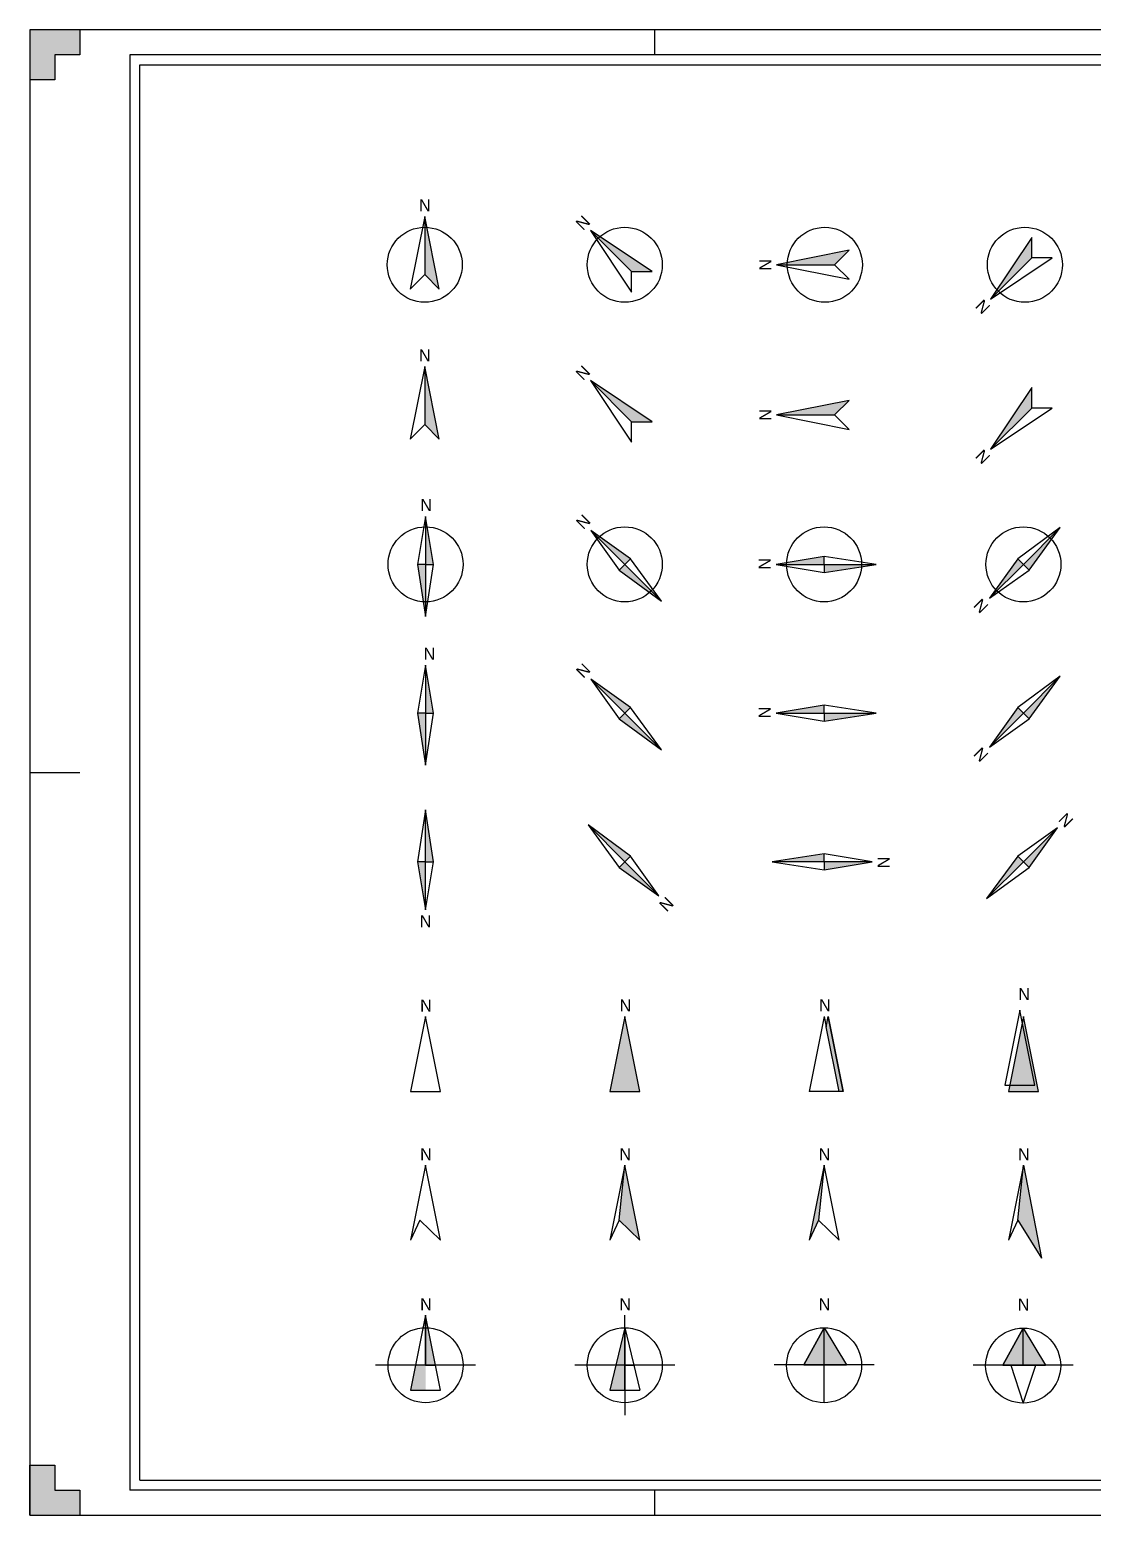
# Model space of a CAD drawing. Header units: millimetres. Extents: x 0 to 420, y 0 to 297.
# Drawn here: x 0 to 212.9, y 0 to 297 of the extents above; entities that cross this region are included whole.
import ezdxf

# ---------------------------------------------------------------- set-up
doc = ezdxf.new("R2010")
doc.units = ezdxf.units.MM
for name, color, linetype, true_color in [('Blattrahmen', 2, 'Continuous', 0xffff00), ('Faltmarken', 3, 'Continuous', 0x00ff00), ('Planecken', 2, 'Continuous', 0xffff00), ('Plankopf Legende', 6, 'Continuous', 0xff00ff), ('Zeichnungsrahmen rot', 1, 'Continuous', 0xff0000), ('Zeichnungsrahmen_blau', 5, 'Continuous', 0x0000ff)]:
    doc.layers.add(name, color=color, linetype=linetype, true_color=true_color)
doc.styles.add('textstyle44', font='')
doc.styles.add('textstyle47', font='')
doc.styles.add('textstyle48', font='')
doc.styles.add('textstyle50', font='')
doc.styles.add('textstyle51', font='')
doc.styles.add('textstyle52', font='')
doc.styles.add('textstyle53', font='')
doc.styles.add('textstyle57', font='')
doc.styles.add('textstyle58', font='')
doc.styles.add('textstyle59', font='')
doc.styles.add('textstyle60', font='')
doc.styles.add('textstyle61', font='')
doc.styles.add('textstyle62', font='')
doc.styles.add('textstyle63', font='')
doc.styles.add('textstyle64', font='')
doc.styles.add('textstyle65', font='')
doc.styles.add('textstyle66', font='')
doc.styles.add('textstyle67', font='')
doc.styles.add('textstyle68', font='')
doc.styles.add('textstyle69', font='')
doc.styles.add('textstyle70', font='')
doc.styles.add('textstyle71', font='')
doc.styles.add('textstyle72', font='')
doc.styles.add('textstyle73', font='')
doc.styles.add('textstyle74', font='')
doc.styles.add('textstyle77', font='')
doc.styles.add('textstyle78', font='')
doc.styles.add('textstyle80', font='')
doc.styles.add('textstyle81', font='')
doc.styles.add('textstyle82', font='')
doc.styles.add('textstyle85', font='')
doc.styles.add('textstyle86', font='')
doc.styles.get('textstyle44').set_extended_font_data('FreeMono')
doc.styles.get('textstyle47').set_extended_font_data('FreeMono')
doc.styles.get('textstyle48').set_extended_font_data('FreeMono')
doc.styles.get('textstyle50').set_extended_font_data('FreeMono')
doc.styles.get('textstyle51').set_extended_font_data('FreeMono')
doc.styles.get('textstyle52').set_extended_font_data('FreeMono')
doc.styles.get('textstyle53').set_extended_font_data('FreeMono')
doc.styles.get('textstyle57').set_extended_font_data('FreeMono')
doc.styles.get('textstyle58').set_extended_font_data('FreeMono')
doc.styles.get('textstyle59').set_extended_font_data('FreeMono')
doc.styles.get('textstyle60').set_extended_font_data('FreeMono')
doc.styles.get('textstyle61').set_extended_font_data('FreeMono')
doc.styles.get('textstyle62').set_extended_font_data('FreeMono')
doc.styles.get('textstyle63').set_extended_font_data('FreeMono')
doc.styles.get('textstyle64').set_extended_font_data('FreeMono')
doc.styles.get('textstyle65').set_extended_font_data('FreeMono')
doc.styles.get('textstyle66').set_extended_font_data('FreeMono')
doc.styles.get('textstyle67').set_extended_font_data('FreeMono')
doc.styles.get('textstyle68').set_extended_font_data('FreeMono')
doc.styles.get('textstyle69').set_extended_font_data('FreeMono')
doc.styles.get('textstyle70').set_extended_font_data('FreeMono')
doc.styles.get('textstyle71').set_extended_font_data('FreeMono')
doc.styles.get('textstyle72').set_extended_font_data('FreeMono')
doc.styles.get('textstyle73').set_extended_font_data('FreeMono')
doc.styles.get('textstyle74').set_extended_font_data('FreeMono')
doc.styles.get('textstyle77').set_extended_font_data('FreeMono')
doc.styles.get('textstyle78').set_extended_font_data('FreeMono')
doc.styles.get('textstyle80').set_extended_font_data('FreeMono')
doc.styles.get('textstyle81').set_extended_font_data('FreeMono')
doc.styles.get('textstyle82').set_extended_font_data('FreeMono')
doc.styles.get('textstyle85').set_extended_font_data('FreeMono')
doc.styles.get('textstyle86').set_extended_font_data('FreeMono')

msp = doc.modelspace()

# ---------------------------------------------------------------- hatches: boundary and pattern name
at = {"layer": 'Planecken'}
for points in [[(10, 297), (10, 292), (5, 292), (5, 287), (0, 287), (0, 297)], [(0, 0), (0, 10), (5, 10), (5, 5), (10, 5), (10, 0)]]:
    msp.add_hatch(color=256, dxfattribs=at).paths.add_polyline_path(points)
at = {"layer": 'Plankopf Legende'}
for points in [[(79, 259.68), (79, 248.06), (81.9, 245.16)], [(112.16, 256.84), (120.37, 248.63), (124.48, 248.63)], [(192.16, 243.16), (200.37, 251.37), (200.37, 255.48)], [(149.32, 250), (160.94, 250), (163.84, 252.9)], [(79, 229.68), (79, 218.06), (81.9, 215.16)], [(112.16, 226.84), (120.37, 218.63), (124.48, 218.63)], [(149.32, 220), (160.94, 220), (163.84, 222.9)], [(192.16, 213.16), (200.37, 221.37), (200.37, 225.48)], [(80.75, 190.11), (79.15, 199.71), (79.15, 190.11)], [(120.13, 191.24), (112.21, 196.9), (119, 190.11)], [(198.71, 190.11), (199.84, 188.98), (206.06, 197.46)], [(79.15, 190.11), (77.55, 190.11), (79.15, 179.71)], [(119, 190.11), (117.87, 188.98), (126.35, 182.76)], [(158.85, 191.71), (149.25, 190.11), (158.85, 190.11)], [(158.85, 190.11), (158.85, 188.51), (169.25, 190.11)], [(197.58, 191.24), (191.92, 183.32), (198.71, 190.11)], [(80.75, 160.38), (79.15, 169.98), (79.15, 160.38)], [(120.13, 161.51), (112.21, 167.17), (119, 160.38)], [(198.71, 160.38), (199.84, 159.25), (206.06, 167.73)], [(79.15, 160.38), (77.55, 160.38), (79.15, 149.98)], [(119, 160.38), (117.87, 159.25), (126.35, 153.03)], [(158.85, 161.98), (149.25, 160.38), (158.85, 160.38)], [(158.85, 160.38), (158.85, 158.78), (169.25, 160.38)], [(197.58, 161.51), (191.92, 153.59), (198.71, 160.38)], [(79.15, 130.65), (80.75, 130.65), (79.15, 141.05)], [(119, 130.65), (120.13, 131.78), (111.65, 138.01)], [(199.84, 129.52), (205.5, 137.44), (198.71, 130.65)], [(158.85, 130.65), (158.85, 132.25), (148.45, 130.65)], [(198.71, 130.65), (197.58, 131.78), (191.35, 123.3)], [(77.55, 130.65), (79.15, 121.05), (79.15, 130.65)], [(117.87, 129.52), (125.79, 123.86), (119, 130.65)], [(158.85, 129.05), (168.45, 130.65), (158.85, 130.65)], [(119, 99.73), (116, 84.73), (122, 84.73)], [(162.69, 84.71), (161.85, 84.73), (159.27, 97.64), (159.69, 99.71)], [(198.71, 99.73), (195.71, 84.73), (201.71, 84.73)], [(117.85, 59), (119, 70), (122, 55)], [(157.71, 59), (155.85, 55), (158.85, 70)], [(198.71, 70), (202.34, 51.38), (197.56, 59)], [(79.15, 40), (79.15, 30), (81.15, 30)], [(116, 25), (119, 25), (119, 37.5)], [(154.8, 30.1), (158.85, 37.5), (163.31, 30.1)], [(194.6, 30.03), (198.66, 37.43), (203.12, 30.03)], [(76.15, 25), (79.15, 25), (79.15, 30), (77.15, 30)]]:
    msp.add_hatch(color=256, dxfattribs=at).paths.add_polyline_path(points)

# ---------------------------------------------------------------- linework, layer by layer
at = {"layer": 'Blattrahmen'}
for p, q in [((420, 297), (0, 297)), ((0, 297), (0, 0)), ((0, 0), (420, 0))]:
    msp.add_line(p, q, dxfattribs=at)
at = {"layer": 'Faltmarken'}
for p, q in [((125, 292), (125, 297)), ((0, 148.5), (10, 148.5)), ((125, 0), (125, 5))]:
    msp.add_line(p, q, dxfattribs=at)
at = {"layer": 'Planecken'}
for p, q in [((10, 297), (10, 292)), ((10, 292), (5, 292)), ((5, 292), (5, 287)), ((5, 287), (0, 287)), ((0, 0), (0, 10)), ((0, 10), (5, 10)), ((5, 10), (5, 5)), ((5, 5), (10, 5)), ((10, 5), (10, 0)), ((0, 0), (10, 0))]:
    msp.add_line(p, q, dxfattribs=at)
at = {"layer": 'Plankopf Legende'}
for p, q in [((79, 259.68), (76.1, 245.16)), ((81.9, 245.16), (79, 259.68)), ((79, 259.68), (79, 248.06)), ((112.16, 256.84), (120.37, 244.52)), ((124.48, 248.63), (112.16, 256.84)), ((112.16, 256.84), (120.37, 248.63)), ((200.37, 255.48), (192.16, 243.16)), ((200.37, 251.37), (200.37, 255.48)), ((163.84, 252.9), (149.32, 250)), ((160.94, 250), (163.84, 252.9)), ((149.32, 250), (163.84, 247.1)), ((149.32, 250), (160.94, 250)), ((163.84, 247.1), (160.94, 250)), ((192.16, 243.16), (204.48, 251.37)), ((192.16, 243.16), (200.37, 251.37)), ((204.48, 251.37), (200.37, 251.37)), ((76.1, 245.16), (79, 248.06)), ((79, 248.06), (81.9, 245.16)), ((120.37, 244.52), (120.37, 248.63)), ((120.37, 248.63), (124.48, 248.63)), ((79, 229.68), (76.1, 215.16)), ((81.9, 215.16), (79, 229.68)), ((79, 229.68), (79, 218.06)), ((112.16, 226.84), (120.37, 214.52)), ((124.48, 218.63), (112.16, 226.84)), ((112.16, 226.84), (120.37, 218.63)), ((163.84, 222.9), (149.32, 220)), ((160.94, 220), (163.84, 222.9)), ((200.37, 225.48), (192.16, 213.16)), ((200.37, 221.37), (200.37, 225.48)), ((149.32, 220), (163.84, 217.1)), ((149.32, 220), (160.94, 220)), ((163.84, 217.1), (160.94, 220)), ((192.16, 213.16), (204.48, 221.37)), ((192.16, 213.16), (200.37, 221.37)), ((204.48, 221.37), (200.37, 221.37)), ((76.1, 215.16), (79, 218.06)), ((79, 218.06), (81.9, 215.16)), ((120.37, 214.52), (120.37, 218.63)), ((120.37, 218.63), (124.48, 218.63)), ((79.15, 199.71), (77.55, 190.11)), ((80.75, 190.11), (79.15, 199.71)), ((79.15, 199.71), (79.15, 190.11)), ((112.21, 196.9), (117.87, 188.98)), ((120.13, 191.24), (112.21, 196.9)), ((112.21, 196.9), (119, 190.11)), ((206.06, 197.46), (197.58, 191.24)), ((198.71, 190.11), (206.06, 197.46)), ((199.84, 188.98), (206.06, 197.46)), ((77.55, 190.11), (79.15, 179.71)), ((79.15, 190.11), (77.55, 190.11)), ((79.15, 179.71), (80.75, 190.11)), ((79.15, 190.11), (80.75, 190.11)), ((79.15, 190.11), (79.15, 179.71)), ((119, 190.11), (117.87, 188.98)), ((119, 190.11), (120.13, 191.24)), ((119, 190.11), (126.35, 182.76)), ((126.35, 182.76), (120.13, 191.24)), ((158.85, 191.71), (149.25, 190.11)), ((149.25, 190.11), (158.85, 188.51)), ((149.25, 190.11), (158.85, 190.11)), ((169.25, 190.11), (158.85, 191.71)), ((158.85, 190.11), (158.85, 191.71)), ((158.85, 188.51), (169.25, 190.11)), ((158.85, 190.11), (158.85, 188.51)), ((158.85, 190.11), (169.25, 190.11)), ((197.58, 191.24), (191.92, 183.32)), ((191.92, 183.32), (198.71, 190.11)), ((198.71, 190.11), (197.58, 191.24)), ((198.71, 190.11), (199.84, 188.98)), ((117.87, 188.98), (126.35, 182.76)), ((191.92, 183.32), (199.84, 188.98)), ((79.15, 169.98), (77.55, 160.38)), ((80.75, 160.38), (79.15, 169.98)), ((79.15, 169.98), (79.15, 160.38)), ((112.21, 167.17), (117.87, 159.25)), ((120.13, 161.51), (112.21, 167.17)), ((112.21, 167.17), (119, 160.38)), ((206.06, 167.73), (197.58, 161.51)), ((198.71, 160.38), (206.06, 167.73)), ((199.84, 159.25), (206.06, 167.73)), ((77.55, 160.38), (79.15, 149.98)), ((79.15, 160.38), (77.55, 160.38)), ((79.15, 149.98), (80.75, 160.38)), ((79.15, 160.38), (80.75, 160.38)), ((79.15, 160.38), (79.15, 149.98)), ((119, 160.38), (117.87, 159.25)), ((119, 160.38), (120.13, 161.51)), ((119, 160.38), (126.35, 153.03)), ((126.35, 153.03), (120.13, 161.51)), ((158.85, 161.98), (149.25, 160.38)), ((149.25, 160.38), (158.85, 158.78)), ((149.25, 160.38), (158.85, 160.38)), ((169.25, 160.38), (158.85, 161.98)), ((158.85, 160.38), (158.85, 161.98)), ((158.85, 158.78), (169.25, 160.38)), ((158.85, 160.38), (158.85, 158.78)), ((158.85, 160.38), (169.25, 160.38)), ((197.58, 161.51), (191.92, 153.59)), ((191.92, 153.59), (198.71, 160.38)), ((198.71, 160.38), (197.58, 161.51)), ((198.71, 160.38), (199.84, 159.25)), ((117.87, 159.25), (126.35, 153.03)), ((191.92, 153.59), (199.84, 159.25)), ((79.15, 141.05), (77.55, 130.65)), ((80.75, 130.65), (79.15, 141.05)), ((79.15, 130.65), (79.15, 141.05)), ((120.13, 131.78), (111.65, 138.01)), ((111.65, 138.01), (117.87, 129.52)), ((119, 130.65), (111.65, 138.01)), ((205.5, 137.44), (197.58, 131.78)), ((205.5, 137.44), (198.71, 130.65)), ((199.84, 129.52), (205.5, 137.44)), ((119, 130.65), (120.13, 131.78)), ((125.79, 123.86), (120.13, 131.78)), ((158.85, 132.25), (148.45, 130.65)), ((168.45, 130.65), (158.85, 132.25)), ((158.85, 130.65), (158.85, 132.25)), ((197.58, 131.78), (191.35, 123.3)), ((198.71, 130.65), (197.58, 131.78)), ((77.55, 130.65), (79.15, 121.05)), ((79.15, 130.65), (77.55, 130.65)), ((79.15, 121.05), (80.75, 130.65)), ((79.15, 121.05), (79.15, 130.65)), ((79.15, 130.65), (80.75, 130.65)), ((119, 130.65), (117.87, 129.52)), ((117.87, 129.52), (125.79, 123.86)), ((125.79, 123.86), (119, 130.65)), ((148.45, 130.65), (158.85, 129.05)), ((158.85, 130.65), (148.45, 130.65)), ((158.85, 129.05), (168.45, 130.65)), ((168.45, 130.65), (158.85, 130.65)), ((158.85, 130.65), (158.85, 129.05)), ((198.71, 130.65), (191.35, 123.3)), ((191.35, 123.3), (199.84, 129.52)), ((198.71, 130.65), (199.84, 129.52)), ((198, 101), (195, 86)), ((201, 86), (198, 101)), ((79.15, 99.73), (76.15, 84.73)), ((82.15, 84.73), (79.15, 99.73)), ((119, 99.73), (116, 84.73)), ((122, 84.73), (119, 99.73)), ((158.85, 99.73), (155.85, 84.73)), ((158.85, 99.73), (159.27, 97.64)), ((159.27, 97.64), (159.69, 99.71)), ((162.69, 84.71), (159.69, 99.71)), ((159.69, 99.71), (162.69, 84.71)), ((198.71, 99.73), (195.71, 84.73)), ((201.71, 84.73), (198.71, 99.73)), ((161.85, 84.73), (159.27, 97.64)), ((76.15, 84.73), (82.15, 84.73)), ((116, 84.73), (122, 84.73)), ((161.85, 84.73), (155.85, 84.73)), ((162.69, 84.71), (161.85, 84.73)), ((195, 86), (201, 86)), ((195.71, 84.73), (201.71, 84.73)), ((79.15, 70), (76.15, 55)), ((82.15, 55), (79.15, 70)), ((119, 70), (116, 55)), ((117.85, 59), (119, 70)), ((122, 55), (119, 70)), ((158.85, 70), (155.85, 55)), ((158.85, 70), (157.71, 59)), ((161.85, 55), (158.85, 70)), ((198.71, 70), (195.71, 55)), ((197.56, 59), (198.71, 70)), ((198.71, 70), (202.34, 51.38)), ((78, 59), (76.15, 55)), ((78, 59), (82.15, 55)), ((117.85, 59), (116, 55)), ((117.85, 59), (122, 55)), ((157.71, 59), (155.85, 55)), ((157.71, 59), (161.85, 55)), ((197.56, 59), (195.71, 55)), ((197.56, 59), (202.34, 51.38)), ((79.15, 40), (76.15, 25)), ((82.15, 25), (79.15, 40)), ((79.15, 30), (79.15, 40)), ((79.15, 40), (79.15, 30)), ((81.15, 30), (79.15, 40)), ((119, 37.5), (119, 40)), ((119, 37.5), (116, 25)), ((119, 37.5), (119, 25)), ((119, 25), (119, 37.5)), ((119, 37.5), (122, 25)), ((154.8, 30.1), (158.85, 37.5)), ((158.85, 37.5), (154.8, 30.1)), ((158.85, 37.5), (163.31, 30.1)), ((158.85, 30), (158.85, 37.5)), ((158.85, 22.5), (158.85, 37.5)), ((194.6, 30.03), (198.66, 37.43)), ((198.66, 37.43), (194.6, 30.03)), ((198.66, 37.43), (203.12, 30.03)), ((198.66, 29.93), (198.66, 37.43)), ((89.15, 30), (69.15, 30)), ((77.15, 30), (76.15, 25)), ((79.15, 30), (77.15, 30)), ((79.15, 30), (81.15, 30)), ((129, 30), (109, 30)), ((119, 30), (117, 30)), ((119, 30), (121, 30)), ((168.85, 30.1), (148.85, 30.1)), ((154.8, 30.1), (163.31, 30.1)), ((208.66, 30.03), (188.66, 30.03)), ((194.6, 30.03), (203.12, 30.03)), ((201.16, 30.03), (196.16, 30.03)), ((196.16, 30.03), (198.66, 22.43)), ((201.16, 30.03), (196.16, 30.03)), ((198.66, 22.43), (201.16, 30.03)), ((76.15, 25), (82.15, 25)), ((76.15, 25), (79.15, 25)), ((116, 25), (122, 25)), ((116, 25), (119, 25)), ((116, 25), (119, 25)), ((119, 25), (119, 20))]:
    msp.add_line(p, q, dxfattribs=at)
for centre in [(79, 250), (119, 250), (159, 250), (199, 250), (79.15, 190.11), (119, 190.11), (158.85, 190.11), (198.71, 190.11), (79.15, 30), (119, 30), (158.85, 30), (198.66, 29.93)]:
    msp.add_circle(centre, 7.5, dxfattribs=at)
at = {"layer": 'Zeichnungsrahmen rot'}
for p, q in [((22, 7), (22, 290)), ((22, 290), (413, 290)), ((22, 7), (413, 7))]:
    msp.add_line(p, q, dxfattribs=at)
at = {"layer": 'Zeichnungsrahmen_blau'}
for p, q in [((415, 292), (20, 292)), ((20, 292), (20, 5)), ((415, 5), (20, 5))]:
    msp.add_line(p, q, dxfattribs=at)

# ---------------------------------------------------------------- texts
at = {"layer": 'Plankopf Legende', "attachment_point": 1}
for insert, char_height, style in [((77.86, 263.08), 2, 'textstyle57'), ((77.86, 233.08), 2, 'textstyle61'), ((78.11, 203.19), 1.6, 'textstyle58'), ((78.76, 173.46), 1.6, 'textstyle50')]:
    msp.add_mtext('\\H2.4;N', dxfattribs=dict(at, insert=insert, char_height=char_height, style=style))
for insert, char_height, rotation, style in [((108.94, 258.44), 2, 45, 'textstyle48'), ((145.92, 248.86), 2, 90, 'textstyle44'), ((190.56, 239.94), 2, 135, 'textstyle47'), ((108.94, 228.44), 2, 45, 'textstyle52'), ((145.92, 218.86), 2, 90, 'textstyle82'), ((190.56, 209.94), 2, 135, 'textstyle85'), ((109.02, 198.63), 1.6, 45, 'textstyle77'), ((145.77, 189.08), 1.6, 90, 'textstyle74'), ((190.19, 180.13), 1.6, 135, 'textstyle86'), ((109.02, 168.9), 1.6, 45, 'textstyle53'), ((145.77, 159.35), 1.6, 90, 'textstyle64'), ((190.19, 150.4), 1.6, 135, 'textstyle51'), ((207.23, 140.63), 1.6, 315, 'textstyle62'), ((171.94, 131.68), 1.6, 270, 'textstyle63'), ((128.98, 122.13), 1.6, 225, 'textstyle60'), ((80.31, 117.57), 1.6, 180, 'textstyle65'), ((200, 103), 1.6, 180, 'textstyle68'), ((80.4, 100.69), 1.6, 180, 'textstyle70'), ((120.28, 100.73), 1.6, 180, 'textstyle73'), ((160.17, 100.77), 1.6, 180, 'textstyle69'), ((80.4, 70.96), 1.6, 180, 'textstyle71'), ((120.25, 70.96), 1.6, 180, 'textstyle80'), ((160.1, 70.96), 1.6, 180, 'textstyle66'), ((199.96, 70.96), 1.6, 180, 'textstyle67'), ((80.4, 40.96), 1.6, 180, 'textstyle81'), ((120.25, 40.96), 1.6, 180, 'textstyle78'), ((160.1, 40.96), 1.6, 180, 'textstyle59'), ((199.91, 40.89), 1.6, 180, 'textstyle72')]:
    msp.add_mtext('\\H2.4;N', dxfattribs=dict(at, insert=insert, char_height=char_height, rotation=rotation, style=style))

doc.saveas('drawing.dxf')
